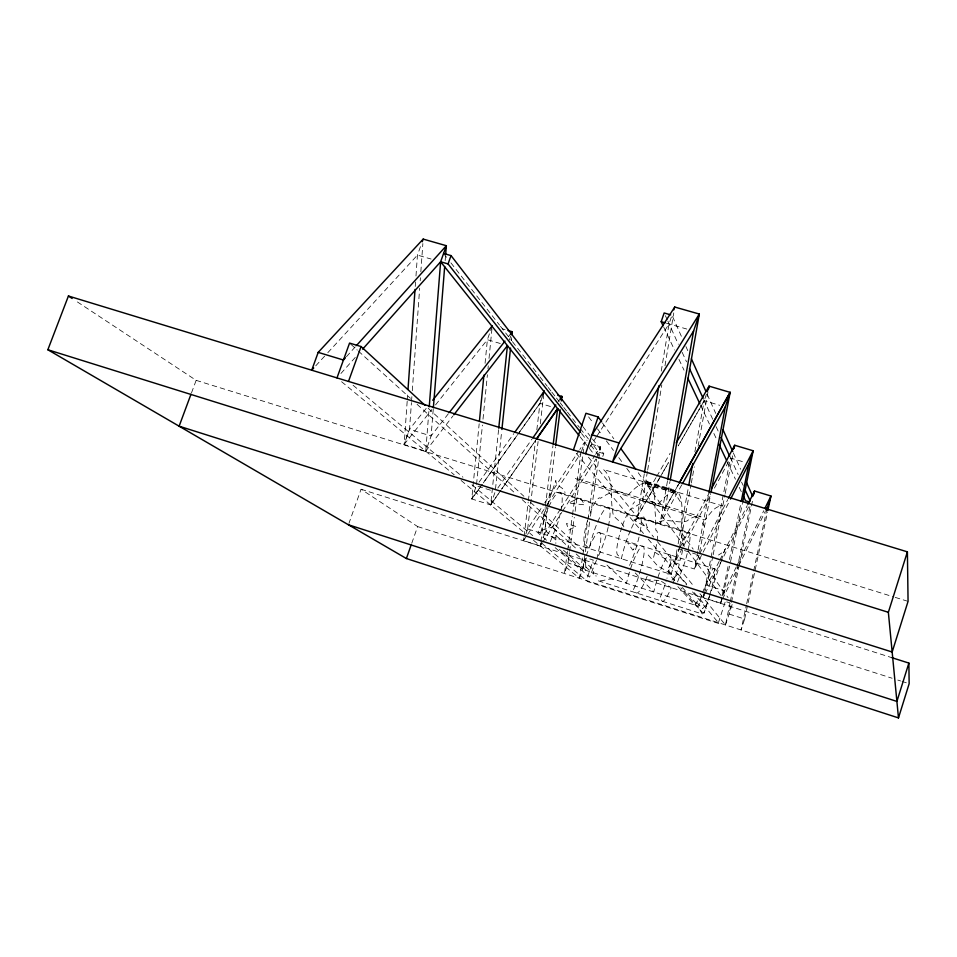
<?xml version="1.0" encoding="UTF-8"?>
<svg xmlns="http://www.w3.org/2000/svg" width="957" height="957" viewBox="0 0 957 957"><rect width="100%" height="100%" fill="white"/><g stroke="black" fill="none" stroke-linecap="round" stroke-linejoin="round"><path stroke-width="0.72" stroke-dasharray="4.79 3.59" d="M555.802 539.999L556.173 530.848L545.334 520.799L545.945 531.123L555.802 539.999L555.85 543.397M407.18 401.294L404.141 444.55L409.512 429.382L411.438 402.622M407.287 399.799L407.814 392.346M415.254 286.442L415.565 281.968M415.984 275.999L417.443 255.112L420.793 245.77M411.546 401.139L411.869 396.677M412.288 390.731L419.668 288.153M420.195 280.724L420.41 277.745M420.841 271.8L422.862 243.556M426.188 408.4L409.44 429.322L404.069 444.491L425.745 451.261L429.107 408.328M433.246 409.273L431.105 436.045L425.745 451.261M445.161 260.579L445.519 256.117M500.858 490.307L490.678 504.925L471.765 498.944L479.17 423.772M485.067 363.301L487.376 339.699L491.742 327.246M476.562 484.314L482.424 425.087M483.01 419.154L487.4 374.737M487.986 368.804L488.273 365.849M489.015 358.444L491.946 328.825M498.585 429.693L490.678 504.925L495.212 491.647L501.719 430.973M511.337 340.632L511.648 337.665M523.922 537.667L523.611 540.657L525.345 535.43M524.137 536.231L528.156 502.234M528.372 500.798L535.549 440.22M536.829 429.932L539.963 403.316L542.296 396.545L540.011 403.364L483.046 483.261L518.383 433.581M527.618 528.982L538.097 441.512M540.286 423.784L543.636 395.576M526.805 535.681L523.563 540.621L540.346 545.968L540.681 542.978M540.908 541.542L545.143 507.545M545.382 506.109L552.979 445.531M547.703 507.545L544.354 534.257L542.571 539.461M547.93 506.109L555.419 446.799M567.477 551.447L564.451 573.506L568.003 563.027L569.427 552.703M567.68 549.976L572.31 516.158M572.513 514.687L580.779 454.396M569.63 551.232L574.308 517.294M575.121 511.397L582.861 455.329M583.064 453.845L584.691 442.05L587.323 442.852M533.516 540.322L579.487 578.315L587.706 520.967M587.921 519.495L596.558 459.216M589.632 522.079L583.04 567.824L568.003 563.027M590.481 516.182L598.556 460.114M598.771 458.642L600.47 446.835L588.639 443.247M659.54 478.177L637.183 516.888L644.24 474.182M661.251 371.077L669.027 323.956L671.563 316.468M647.422 471.538L642.554 500.906L637.183 516.888M647.674 470.066L661.813 384.881M664.983 365.789L673.764 312.915M667.436 481.251L659.995 523.969L637.147 516.84L668.441 462.626L660.282 476.885M655.964 477.651L642.554 500.906L665.342 507.94L669.972 481.503M677.042 549.617L674.685 562.8L679.243 548.911L696.206 554.247M678.142 543.815L688.49 486.826M694.89 451.788L704.208 400.684L719.688 405.301M679.805 546.016L691.086 484.433M691.361 482.974L692.401 477.053M692.701 475.641L694.28 466.789M698.072 446.321L707.977 392.011M697.761 551.447L694.447 569.008L674.649 562.752L710.943 494.673M698.06 550.036L708.599 494.506M699.591 552.189L710.776 493.501M704.268 591.809L703.132 597.623L704.89 592.168M704.555 590.349L730.49 458.008L744.69 462.267M712.881 556.208L705.357 590.84M713.168 554.749L724.939 494.889M725.227 493.429L732.978 454.013M704.424 594.943L703.108 597.599L720.573 603.161L721.757 597.347M722.057 595.888L728.253 565.348M729.437 559.534L740.67 504.267M736.328 566.831L724.557 590.888L722.774 596.331L730.239 563.183M730.538 561.723L742.429 503.322M699.95 593.735L725.478 624.981L730 603.089M730.299 601.63L750.228 505.308M739.247 564.845L729.043 614.047L744.642 619.023L741.089 629.969L746.376 605.159M739.546 563.398L753.051 498.274M746.687 603.7L766.629 510.308M744.642 619.023L767.55 511.935M596.905 559.032L600.541 541.937A27.693 5.586 -72.4 0 0 594.787 536.195L591.342 542.38L586.139 555.778M680.092 546.16A31.557 4.988 -72.6 0 0 677.377 553.17L671.096 574.427L540.502 533.181L546.591 512.222A31.091 7.07 -72.5 0 1 548.289 508.023M653.595 557.285L655.665 548.959A32.861 5.826 -72.6 0 0 655.796 530.238A352.104 67.229 -71 0 0 654.959 510.488A146.529 27.562 -72.2 0 0 648.451 483.261L646.166 480.091L645.221 482.89L644.025 483.141A222.467 41.546 -71.7 0 0 627.349 496.013A343.419 67.636 -70.9 0 0 600.565 498.31A24.535 5.144 -72.7 0 0 588.651 517.151M701.672 595.23L698.61 606.271L582.394 569.259L585.301 558.326M709.807 594.799L714.233 577.717A28.064 3.924 -72.6 0 0 710.537 572.561L702.522 592.634M720.573 603.161L722.356 597.718L720.549 603.125L721.853 600.47M718.408 622.72L725.358 601.463M725.478 624.981L732.416 603.7L726.77 601.917M720.705 562.297L704.017 613.126L709.376 596.091M721.171 560.886L724.88 549.557L724.09 551.495L718.504 555.012M699.005 555.084L694.447 569.008L729.868 500.451M648.2 554.988L657.579 565.874L669.733 572.836L669.218 574.367L675.223 581.258M673.07 583.303L679.039 565.288M706.433 394.14L704.232 400.744L678.166 445.914L704.208 400.684M674.446 491.288L673.477 489.733L645.772 481.251L646.908 482.83L675.439 491.563A147.007 24.547 -72.2 0 1 681.767 518.778A353.348 59.92 -71.2 0 1 681.886 538.36A32.957 5.192 -72.6 0 1 683.083 546.172M674.494 491.276L647.53 486L648.068 484.409L645.772 481.251L675.439 491.563L674.888 493.202L642.566 482.28M579.487 578.315L586.402 557.871L593.244 560.048L586.342 580.504M596.773 457.745L600.47 446.835L595.661 454.324M602.79 456.465L603.747 453.654L591.019 437.146M540.346 545.968L542.081 540.729M581.437 451.56L584.691 442.05L579.798 449.491M525.836 534.173L527.57 528.946L543.899 504.112M546.65 507.342L537.906 532.882L547.248 540.872M547.129 505.93L555.838 480.474C555.287 486.527 563.745 486.587 565.013 492.496M596.462 560.3L589.572 577.107L553.876 546.555M509.363 340.07L510.823 335.907M482.184 484.469L471.825 498.992L476.359 485.749L492.568 490.845M411.761 543.253L417.623 526.577L361.076 489.242L348.91 523.407M627.577 516.194L627.876 515.38M191.508 392.849L196.149 380.348L74.634 300.115M677.58 581.928L684.71 562.549A31.557 4.988 -72.6 0 0 689.913 533.982A31.557 4.988 -72.6 0 0 681.157 543.66M647.135 576.341L644.504 582.478A32.861 5.826 -72.6 0 1 635.34 591.558L633.414 589.763A27.825 5.048 -72.5 0 0 642.291 563.553L643.798 555.55A27.825 5.048 -72.5 0 0 638.714 549.988L635.412 556.256A27.825 5.048 -72.5 0 0 626.488 583.303L605.422 563.637M550.359 541.662L557.847 522.713A31.091 7.07 -72.5 0 0 560.503 512.497M703.706 612.181L703.156 613.353L680.929 587.813M722.499 599.142L738.062 567.226M738.708 565.898L765.301 511.373M736.974 565.491L763.77 510.715M705.094 593.627L748.841 506.349M719.138 561.46L707.115 585.373L724.581 590.912M719.808 560.132L747.202 505.655M699.687 553.768L727.787 499.626M679.937 547.595L708.718 493.8M714.436 488.118L730.49 458.008M632.876 504.136L634.575 501.851M681.731 484.912L659.995 523.969L665.306 507.892L678.417 484.517M665.342 507.94L678.453 484.565M656.753 476.419L670.175 453.163M540.31 545.933L541.901 543.444M542.691 542.212L561.783 512.39M562.572 511.158L595.972 458.977M560.359 509.256L544.306 534.221L527.57 528.946M561.161 508.011L594.859 455.58M589.596 447.481L596.02 437.493M596.821 436.248L669.027 323.956M527.606 534.449L547.021 504.806M547.823 503.561L580.983 452.924M544.712 502.868L578.973 450.735M501.707 489.087L535.621 440.352L501.647 489.039M490.63 504.877L500.81 490.259M497.831 488.034L531.936 439.143M558.457 401.354L560.168 398.913M677.867 586.629L694.626 605.003L699.376 598.58M471.765 498.944L482.125 484.421M519.244 432.361L539.963 403.316L550.873 406.629M479.026 482.161L513.789 433.641M425.662 451.19L452.924 416.008M448.378 413.723L431.033 435.973L409.44 429.322M508.622 336.421L510.452 334.089M404.069 444.491L431.834 409.56M435.543 404.907L487.376 339.699L500.272 343.503M674.601 577.55L680.977 570.157L673.166 560.958L667.316 569.403L674.601 577.55L671.946 580.145M340.931 373.481L355.741 356.889M346.446 356.686L355.43 346.697M315.75 365.825L326.827 353.767M327.832 352.666L417.443 255.112L431.081 259.036M553.816 525.309C552.763 529.113 534.066 529.975 540.502 533.181M675.439 491.563L672.807 491.958A223.196 37.012 -71.8 0 0 657.375 505.272A344.687 60.303 -71 0 0 633.151 508.394A24.631 4.594 -72.6 0 0 622.217 526.278M659.289 521.744C668.608 518.216 677.628 523.957 686.923 521.003C690.834 518.036 695.99 515.01 701.014 516.852L574.81 477.962L580.612 481.598L704.95 519.938C709.675 514.603 714.52 505.428 722.631 505.966L603.377 469.456C615.1 479.301 609.621 497.473 612.731 510.847C612.085 519.256 622.361 520.225 624.179 527.905M680.319 501.743L673.764 491.312L672.962 491.36L673.501 489.757L660.773 487.077M645.712 579.655L659.804 580.504M645.257 482.878L648.451 483.261M651.25 484.29L646.908 483.309M613.27 579.296C607.91 578.004 603.066 581.868 597.587 580.576L702.235 613.975L698.49 607.157L695.572 605.518M666.419 323.203L686.779 329.041M502.258 328.801L505.117 329.639M603.747 453.654L598.687 452.111L589.5 440.352M560.766 492.771L689.459 532.714M196.149 380.348L893.79 596.941M895.214 597.383L908.061 601.367M599.8 532.834L714.496 568.793M361.076 489.242L891.804 657.662M417.623 526.577L892.103 678.238M897.786 680.056L900.621 680.965M902.044 681.42L906.303 682.784M670.355 490.14L673.764 491.312M673.895 491.671L675.809 492.46M661.478 581.366L671.216 587.754L670.032 590.589A32.957 5.192 -72.6 0 1 661.49 599.907L659.816 598.185A27.92 4.486 -72.5 0 0 666.156 580.971M654.863 552.201L666.658 559.869L680.343 560.192L681.169 556.962A32.957 5.192 -72.6 0 0 682.652 549.378M341.577 381.711L454.216 474.792M461.107 480.486L525.477 533.671M353.073 385.252L462.925 477.196M471.992 484.792L532.726 535.633M541.746 543.181L587.646 581.605L719.197 623.665L691.385 590.529M559.378 549.426L582.394 569.259M563.458 550.179L586.27 570.492L585.397 562.381M585.816 567.011L593.615 574.033L593.711 569.977L575.576 553.421M350.657 344.089L357.296 350.106M358.408 351.111L410.421 398.291M417.073 404.309L515.572 493.633M522.211 499.662L577.55 549.844M555.957 535.489L569.032 547.452M428.186 408.268L523.922 496.3M530.525 502.365L585.54 552.955M635.197 572.908L653.775 591.988A27.92 4.486 -72.5 0 1 662.687 564.857L665.869 558.529A27.92 4.486 -72.5 0 1 670.271 563.876L668.656 571.867A27.92 4.486 -72.5 0 1 666.945 578.339M696.732 602.3L702.486 608.724L705.417 605.53L692.557 590.756M677.939 573.985L687.676 585.17M669.733 572.836L671.096 574.427M682.389 587.49L698.61 606.271M576.281 453.427L643.499 533.504M648.212 539.114L686.719 584.978M588.423 457.183L653.643 537.033M657.423 541.662L694.28 586.797M580.038 436.751L588.399 447.242M589.333 448.414L593.053 453.08M581.581 433.545L587.108 440.567M590.792 445.244L600.912 458.116M443.581 253.473L447.254 258.175M450.926 262.876L499.566 325.165M500.487 326.349L511.493 340.453M512.414 341.625L539.03 375.706M539.951 376.891L547.284 386.293M548.205 387.465L550.957 390.994M551.878 392.167L555.55 396.868M556.472 398.04L559.223 401.569M560.132 402.741L562.895 406.27M563.805 407.443L566.556 410.972M567.477 412.144L579.404 427.42M580.325 428.604L588.591 439.179M582.837 426.535L590.11 435.973M647.135 483.153L655.198 494.027M588.615 416.881L593.053 422.874M597.491 428.868L601.929 434.861M606.367 440.854L613.473 450.448M618.808 457.637L622.349 462.422M626.799 468.416L684.506 546.327M688.059 551.124L720.908 595.469M602.479 423.006L613.808 438.773M638.235 472.722L693.167 549.127M697.533 555.192L728.05 597.635M704.161 526.171L702.51 522.833M663.727 327.091L674.518 349.975M678.956 359.401L684.04 370.18M700.536 405.182L709.424 424.035M713.862 433.461L716.398 438.844M727.188 461.741L735.443 479.242M739.247 487.328L741.783 492.711M665.39 315.69L667.256 319.758M667.878 321.121L678.322 344.233M682.185 352.355L686.54 361.854M703.73 399.655L713.037 419.932M716.135 426.69L719.233 433.449M730.382 457.781L738.182 474.564M741.543 482.113L743.158 485.426M672.592 316.576L681.695 337.031M685.954 346.566L687.772 350.657M707.211 394.284L715.704 413.364M733.325 452.9L740.61 469.253M710.25 540.968L710.572 541.985M595.924 575.552L596.067 576.234M608.425 526.015A31.27 6.388 -72.6 0 0 604.668 509.423A31.27 6.388 -72.6 0 0 589.297 548.588L584.93 544.509A24.535 5.144 -72.7 0 1 588.244 518.371M608.126 527.391A31.27 6.388 -72.6 0 1 598.053 556.759M548.887 506.672A31.091 7.07 -72.5 0 1 560.108 492.329A31.091 7.07 -72.5 0 1 560.79 511.122M631.464 528.156A31.39 5.694 -72.6 0 1 639.922 532.953M639.037 537.056A31.39 5.694 -72.6 0 1 629.012 566.556M630.364 530.633A31.39 5.694 -72.6 0 0 621.38 558.721L617.564 554.809A24.631 4.594 -72.6 0 1 621.799 527.498M633.414 549.294L632.78 550.119L627.517 542.667L637.422 545.765L633.414 549.294M574.32 500.2L568.614 503.203L584.56 504.829L580.133 497.209L574.32 500.2M635.4 519.184L633.785 520.141L647.363 527.714L643.882 516.983L635.4 519.184M573.123 527.869L568.96 530.046L566.4 523.491L576.162 526.553L573.123 527.869"/><path stroke-width="1.44" d="M408.017 389.367L415.039 289.421M429.226 406.845L440.627 261.775L446.357 245.71L423.185 239.094L318.191 352.379L311.719 370.203L313.729 368.014M433.365 407.79L444.682 266.525M445.639 254.634L446.357 245.71L356.435 345.585M479.457 420.829L483.919 375.096M498.741 428.222L507.425 345.621L453.833 414.836M501.887 429.49L510.548 348.037M511.959 334.699L512.282 331.744L507.976 330.476M553.206 444.108L557.632 408.627L536.422 439.084M555.658 445.364L560.132 409.752M561.304 400.911L561.831 396.413L560.168 398.913M644.48 472.71L658.823 385.815M667.699 479.78L693.598 331.002L699.304 314.04L674.745 307.041L592.024 434.813L618.964 442.971L699.304 314.04L670.235 480.031M688.789 485.414L692.76 463.463M708.515 389.068L709.053 386.138L730.143 392.382L711.087 492.077M708.91 493.094L725.286 406.892L682.497 483.668M734.127 448.175L734.701 445.256L753.147 450.771L742.728 501.863M741.256 501.36L748.948 463.547L753.147 450.771L728.468 498.31M753.949 493.932L754.547 491.037L770.959 496.013L767.861 510.488M766.629 510.308L770.959 496.013L765.074 508.035M891.804 657.662L908.875 663.081L896.9 701.421L348.42 524.771M190.993 394.236L179.126 426.188L892.163 652.016L908.061 601.367L907.403 551.854L68.425 296.012L47.85 349.748L406.39 558.529L898.479 717.906L909.15 683.693L908.875 663.081M898.479 717.906L888.359 612.301L907.403 551.854M753.159 495.295L754.547 491.037L747.872 504.327M733.289 449.503L734.701 445.256L711.529 488.548M725.31 406.952L730.119 392.31L679.147 483.213L730.143 392.382M707.319 391.497L709.053 386.138L676.192 442.912M663.093 325.739L661.191 321.708L664.146 312.975L670.678 314.841M673.788 309.865L674.745 307.041M618.964 442.971L612.54 461.932L693.598 331.002M573.399 450.005L585.947 413.28L598.113 416.941L601.606 421.786M585.588 453.714L598.113 416.941M560.898 399.129L561.831 396.413M560.946 399.177L561.879 396.461L557.752 395.193M544.174 391.126L542.763 395.193L544.21 391.186L514.663 432.42M511.301 334.519L512.282 331.744L510.452 334.089M406.39 558.529L411.271 544.641M580.66 432.385L448.067 263.917L451.034 255.603L443.581 253.473M422.228 241.762L423.185 239.094M336.984 377.907L349.556 343.085L361.064 346.542L424.884 405.23M348.504 381.424L361.064 346.542M765.959 510.045L767.251 507.389M730.538 499.123L748.948 463.547M536.47 439.131L557.668 408.675M532.834 437.971L555.85 404.955M449.288 412.551L504.973 341.111M432.696 400.253L492.233 325.858M362.643 349.149L440.627 261.775L448.067 263.917M345.441 357.798L343.443 360.011L318.191 352.379M661.191 321.708L665.115 322.832M749.522 501.982L745.587 500.786L743.051 495.403M47.85 349.748L888.359 612.301M68.425 296.012L72.146 298.476M440.627 261.775L579.105 435.579M451.034 255.603L581.928 425.363M620.794 448.474L635.615 469.086M687.844 378.254L699.902 403.842M718.934 444.239L726.554 460.389M689.483 368.565L703.12 398.303M721.088 437.505L729.76 456.429M745.252 490.223L750.216 501.037M691.421 358.839L705.991 391.557M723.002 429.729L732.715 451.537M746.077 481.527L752.752 496.516"/></g></svg>
